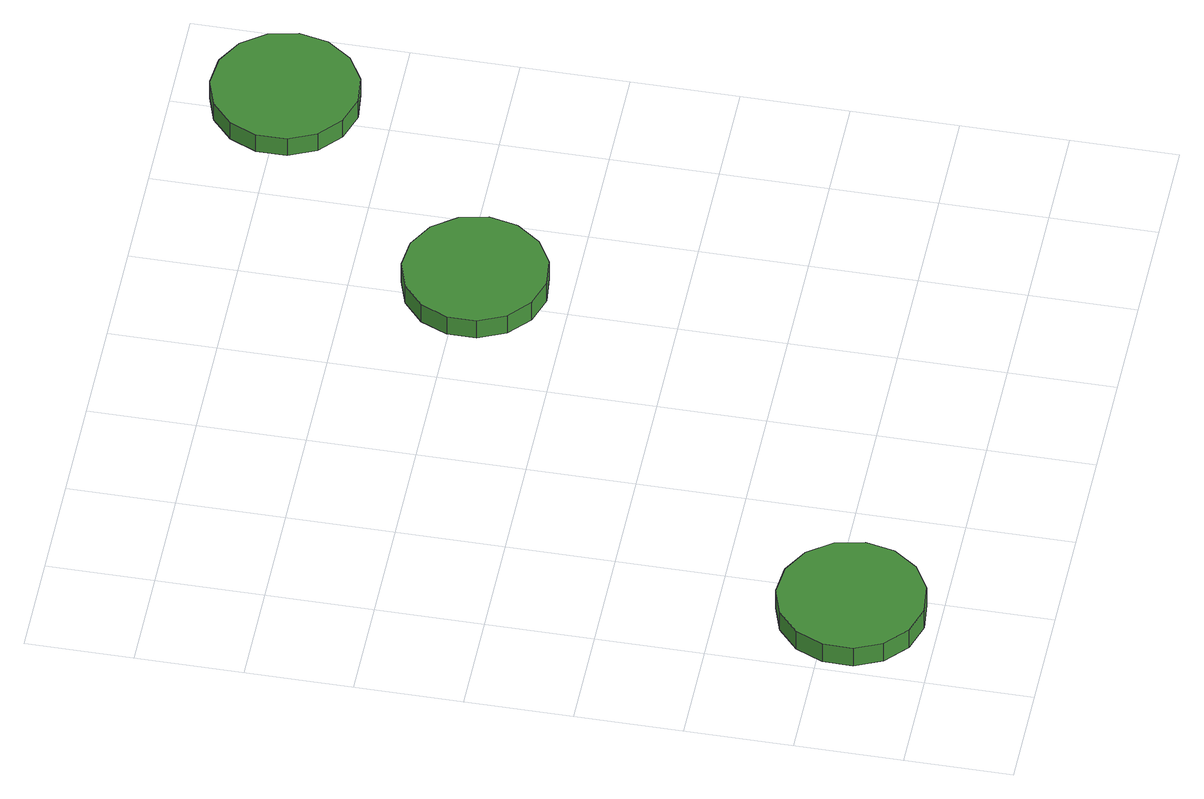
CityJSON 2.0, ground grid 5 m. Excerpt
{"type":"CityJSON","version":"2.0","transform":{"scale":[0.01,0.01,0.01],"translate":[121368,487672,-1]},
"CityObjects":{
"tree1":{"type":"SolitaryVegetationObject","attributes":{"function":"something"},"geometry":[{"type":"MultiSurface","lod":"1","boundaries":[[[0,1,2,3,4,5,6,7,8,9,10,11,12,13,14]],[[15,16,17,18,19,20,21,22,23,24,25,26,27,28,29]],[[0,29,28,1]],[[1,28,27,2]],[[2,27,26,3]],[[3,26,25,4]],[[4,25,24,5]],[[5,24,23,6]],[[6,23,22,7]],[[7,22,21,8]],[[8,21,20,9]],[[9,20,19,10]],[[10,19,18,11]],[[11,18,17,12]],[[12,17,16,13]],[[13,16,15,14]],[[14,15,29,0]]]}]},
"tree2":{"type":"SolitaryVegetationObject","attributes":{"function":"something"},"geometry":[{"type":"MultiSurface","lod":"1","boundaries":[[[30,31,32,33,34,35,36,37,38,39,40,41,42,43,44]],[[45,46,47,48,49,50,51,52,53,54,55,56,57,58,59]],[[30,59,58,31]],[[31,58,57,32]],[[32,57,56,33]],[[33,56,55,34]],[[34,55,54,35]],[[35,54,53,36]],[[36,53,52,37]],[[37,52,51,38]],[[38,51,50,39]],[[39,50,49,40]],[[40,49,48,41]],[[41,48,47,42]],[[42,47,46,43]],[[43,46,45,44]],[[44,45,59,30]]]}]},
"tree3":{"type":"SolitaryVegetationObject","attributes":{"function":"something"},"geometry":[{"type":"MultiSurface","lod":"1","boundaries":[[[60,61,62,63,64,65,66,67,68,69,70,71,72,73,74]],[[75,76,77,78,79,80,81,82,83,84,85,86,87,88,89]],[[60,89,88,61]],[[61,88,87,62]],[[62,87,86,63]],[[63,86,85,64]],[[64,85,84,65]],[[65,84,83,66]],[[66,83,82,67]],[[67,82,81,68]],[[68,81,80,69]],[[69,80,79,70]],[[70,79,78,71]],[[71,78,77,72]],[[72,77,76,73]],[[73,76,75,74]],[[74,75,89,60]]]}]}
},
"vertices":[
[720,404,189],[691,542,189],[608,657,189],[486,727,189],[345,742,189],[211,698,189],[106,604,189],[49,475,189],[49,334,189],[106,205,189],[211,110,189],[345,67,189],[486,82,189],[608,152,189],[691,266,189],[691,266,79],[608,152,79],[486,82,79],[345,67,79],[211,110,79],[106,205,79],[49,334,79],[49,475,79],[106,604,79],[211,698,79],[345,742,79],[486,727,79],[608,657,79],[691,542,79],[720,404,79],
[2437,2440,188],[2408,2575,188],[2326,2687,188],[2207,2756,188],[2069,2771,188],[1938,2728,188],[1835,2635,188],[1779,2509,188],[1779,2371,188],[1835,2244,188],[1938,2152,188],[2069,2109,188],[2207,2124,188],[2326,2193,188],[2408,2305,188],[2408,2305,79],[2326,2193,79],[2207,2124,79],[2069,2109,79],[1938,2152,79],[1835,2244,79],[1779,2371,79],[1779,2509,79],[1835,2635,79],[1938,2728,79],[2069,2771,79],[2207,2756,79],[2326,2687,79],[2408,2575,79],[2437,2440,79],
[3430,3490,182],[3401,3628,182],[3318,3742,182],[3196,3812,182],[3056,3827,182],[2922,3784,182],[2818,3689,182],[2760,3561,182],[2760,3420,182],[2818,3291,182],[2922,3197,182],[3056,3153,182],[3196,3168,182],[3318,3239,182],[3401,3353,182],[3401,3353,78],[3318,3239,78],[3196,3168,78],[3056,3153,78],[2922,3197,78],[2818,3291,78],[2760,3420,78],[2760,3561,78],[2818,3689,78],[2922,3784,78],[3056,3827,78],[3196,3812,78],[3318,3742,78],[3401,3628,78],[3430,3490,78]
]}
